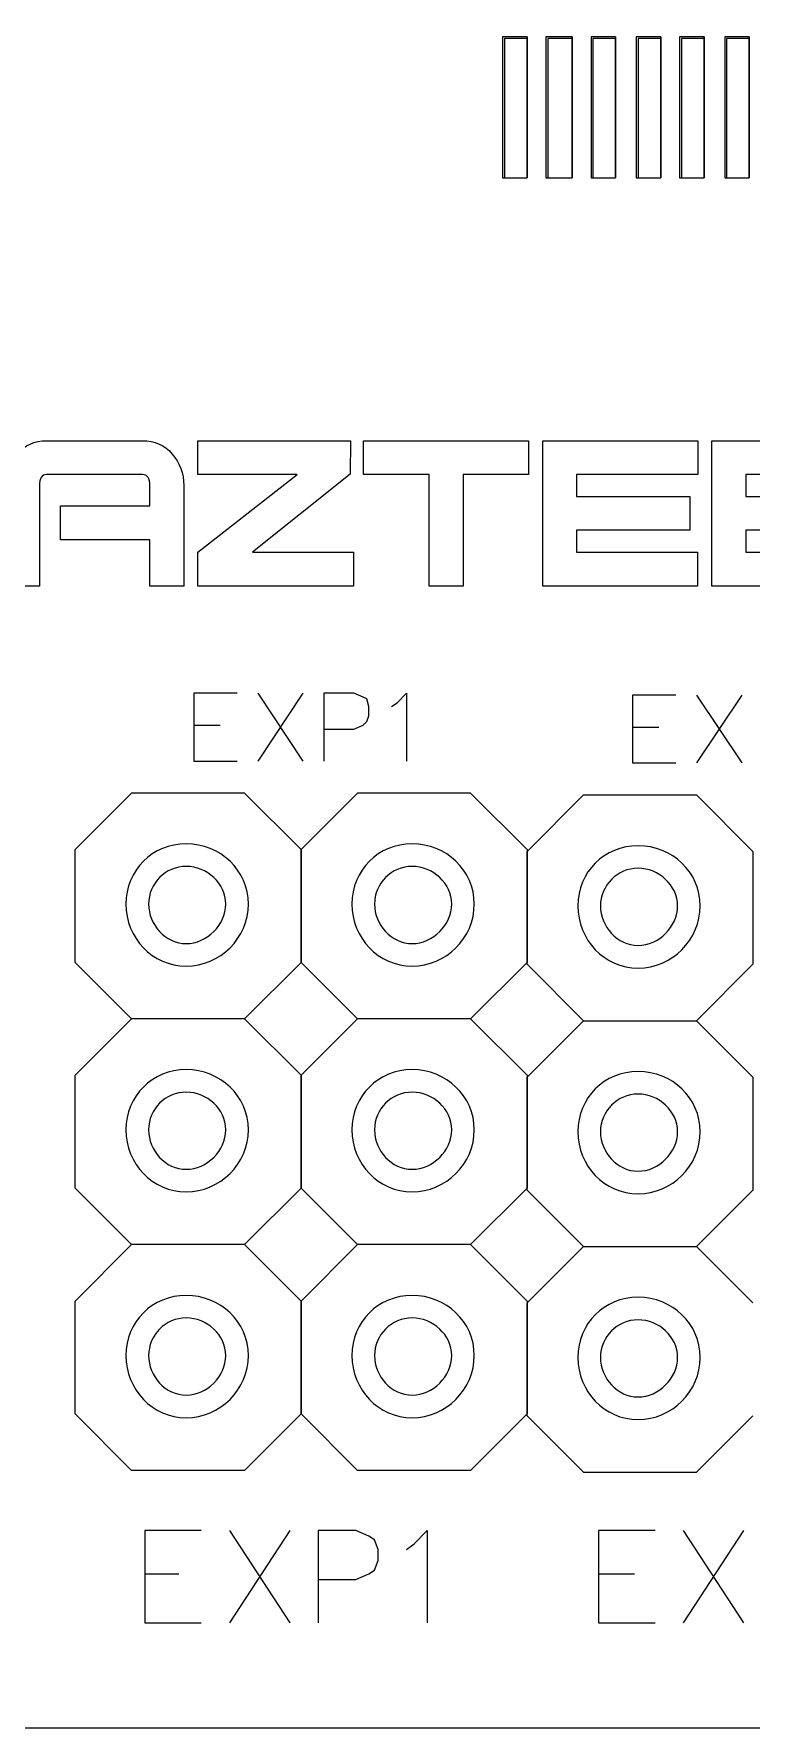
# Model space of a CAD drawing. Extents: x 236 to 550, y 195 to 401.
# Drawn here: x 378.8 to 401.7, y 195.1 to 249.1 of the extents above; entities that cross this region are included whole.
import ezdxf

# ---------------------------------------------------------------- set-up
doc = ezdxf.new("R2010")
doc.units = 0
doc.layers.add('x3v1_1_wiring_diagram', color=7, linetype='CONTINUOUS')

msp = doc.modelspace()

# ---------------------------------------------------------------- linework, layer by layer
at = {"layer": 'x3v1_1_wiring_diagram', "color": 7}
for points in [[(236.1277, 400.5768), (547.6476, 400.5768), (547.6476, 195.0766), (236.1277, 195.0766), (236.1277, 400.5768), (236.1277, 400.5768)], [(394.5277, 244.5168), (394.5277, 249.0168), (393.7476, 249.0168), (393.7476, 244.5168), (394.5277, 244.5168), (394.5277, 244.5168)], [(393.8077, 248.9567), (393.8077, 244.5168), (394.5277, 244.5168), (394.5277, 248.9567), (393.8077, 248.9567), (393.8077, 248.9567)], [(394.5277, 249.0168), (394.5277, 244.5168)], [(395.9677, 244.5168), (395.9677, 249.0168), (395.1275, 249.0168), (395.1275, 244.5168), (395.9677, 244.5168), (395.9677, 244.5168)], [(395.1876, 248.9567), (395.1876, 244.5168), (395.9677, 244.5168), (395.9677, 248.9567), (395.1876, 248.9567), (395.1876, 248.9567)], [(395.9677, 249.0168), (395.9677, 244.5168)], [(397.3476, 244.5168), (397.3476, 249.0168), (396.5675, 249.0168), (396.5675, 244.5168), (397.3476, 244.5168), (397.3476, 244.5168)], [(396.6276, 248.9567), (396.6276, 244.5168), (397.3476, 244.5168), (397.3476, 248.9567), (396.6276, 248.9567), (396.6276, 248.9567)], [(397.3476, 249.0168), (397.3476, 244.5168)], [(398.7876, 244.5168), (398.7876, 249.0168), (398.0075, 249.0168), (398.0075, 244.5168), (398.7876, 244.5168), (398.7876, 244.5168)], [(398.0676, 248.9567), (398.0676, 244.5168), (398.7876, 244.5168), (398.7876, 248.9567), (398.0676, 248.9567), (398.0676, 248.9567)], [(398.7876, 249.0168), (398.7876, 244.5168)], [(400.1675, 244.5168), (400.1675, 249.0168), (399.3877, 249.0168), (399.3877, 244.5168), (400.1675, 244.5168), (400.1675, 244.5168)], [(399.4475, 248.9567), (399.4475, 244.5168), (400.1675, 244.5168), (400.1675, 248.9567), (399.4475, 248.9567), (399.4475, 248.9567)], [(400.1675, 249.0168), (400.1675, 244.5168)], [(401.6075, 244.5168), (401.6075, 249.0168), (400.8277, 249.0168), (400.8277, 244.5168), (401.6075, 244.5168), (401.6075, 244.5168)], [(400.8875, 248.9567), (400.8875, 244.5168), (401.6075, 244.5168), (401.6075, 248.9567), (400.8875, 248.9567), (400.8875, 248.9567)], [(401.6075, 249.0168), (401.6075, 244.5168)], [(379.2141, 236.1317), (382.2741, 236.1317)], [(388.9973, 231.4967), (384.0381, 231.4967), (384.0381, 232.5767), (387.1973, 235.0517), (384.0381, 235.0517), (384.0381, 236.1317), (388.9071, 236.1317), (388.8893, 235.0698), (385.7842, 232.5767), (388.9973, 232.5767), (388.9973, 231.4967), (388.9973, 231.4967)], [(394.5773, 235.0517), (392.4893, 235.0517), (392.4893, 231.4967), (391.4093, 231.4967), (391.4093, 235.0517), (389.3213, 235.0517), (389.3213, 236.1317), (394.5773, 236.1317), (394.5773, 235.0517), (394.5773, 235.0517)], [(399.9682, 235.0517), (396.1071, 235.0517), (396.1071, 234.3589), (399.7162, 234.3589), (399.7162, 233.2789), (396.1071, 233.2789), (396.1071, 232.5767), (399.9591, 232.5767), (399.9591, 231.4967), (395.0271, 231.4967), (395.0271, 236.1317), (399.9682, 236.1317), (399.9682, 235.0517), (399.9682, 235.0517)], [(405.3591, 235.0517), (401.4981, 235.0517), (401.4981, 234.3589), (405.1071, 234.3589), (405.1071, 233.2789), (401.4981, 233.2789), (401.4981, 232.5767), (405.3501, 232.5767), (405.3501, 231.4967), (400.4181, 231.4967), (400.4181, 236.1317), (405.3591, 236.1317), (405.3591, 235.0517), (405.3591, 235.0517)], [(382.2741, 235.0517), (379.2141, 235.0517)], [(378.989, 234.7007), (378.989, 231.4967), (377.909, 231.4967), (377.909, 234.7007)], [(383.5882, 231.4967), (382.5082, 231.4967), (382.5082, 232.9727), (379.6642, 232.9727), (379.6642, 234.0527), (382.5082, 234.0527), (382.5082, 234.7007)], [(383.5882, 234.7007), (383.5882, 231.4967), (383.5882, 231.4967)], [(385.2876, 228.0767), (383.9077, 228.0767), (383.9077, 225.9167), (385.2876, 225.9167)], [(385.9475, 228.0767), (387.3875, 225.9167)], [(387.3875, 228.0767), (385.9475, 225.9167)], [(388.0477, 226.9366), (389.0075, 226.9366), (389.3077, 227.0568), (389.4276, 227.1767), (389.4877, 227.3567), (389.4877, 227.6566), (389.4276, 227.8967), (389.3077, 227.9568), (389.0075, 228.0767), (388.0477, 228.0767), (388.0477, 225.9167)], [(390.2077, 227.6566), (390.3877, 227.7768), (390.6876, 228.0767), (390.6876, 225.9167)], [(399.2675, 228.0166), (397.8876, 228.0166), (397.8876, 225.8566), (399.2675, 225.8566)], [(399.9277, 228.0166), (401.3677, 225.8566)], [(401.3677, 228.0166), (399.9277, 225.8566)], [(383.9077, 227.0568), (384.7476, 227.0568)], [(397.8876, 226.9967), (398.7275, 226.9967)], [(381.9277, 224.8968), (380.1277, 223.0968)], [(385.5277, 224.8968), (381.9277, 224.8968)], [(387.3277, 223.0968), (385.5277, 224.8968)], [(389.1277, 224.8968), (387.3277, 223.0968)], [(392.7277, 224.8968), (389.1277, 224.8968)], [(394.5277, 223.0968), (392.7277, 224.8968)], [(396.3277, 217.6367), (394.5277, 219.4367), (394.5277, 223.0367), (396.3277, 224.8367), (399.9277, 224.8367), (401.7277, 223.0367), (401.7277, 219.4367), (399.9277, 217.6367)], [(387.3277, 223.0968), (387.3277, 219.4968), (385.5277, 217.6968), (381.9277, 217.6968), (380.1277, 219.4968)], [(380.1277, 219.4968), (380.1277, 223.0968)], [(394.5277, 223.0968), (394.5277, 219.4968), (392.7277, 217.6968), (389.1277, 217.6968), (387.3277, 219.4968)], [(387.3277, 219.4968), (387.3277, 223.0968)], [(385.6476, 221.3566), (385.6476, 221.3566)], [(385.6476, 221.3566), (385.6476, 221.3566)], [(392.8476, 221.3566), (392.8476, 221.3566)], [(392.8476, 221.3566), (392.8476, 221.3566)], [(400.0476, 221.2968), (400.0476, 221.2968)], [(400.0476, 221.2968), (400.0476, 221.2968)], [(385.5277, 217.6968), (387.3277, 215.8968), (387.3277, 212.2968), (385.5277, 210.4968), (381.9277, 210.4968), (380.1277, 212.2968), (380.1277, 215.8968), (381.9277, 217.6968)], [(392.7277, 217.6968), (394.5277, 215.8968), (394.5277, 212.2968), (392.7277, 210.4968), (389.1277, 210.4968), (387.3277, 212.2968), (387.3277, 215.8968), (389.1277, 217.6968)], [(396.3277, 210.4367), (394.5277, 212.2367), (394.5277, 215.8367), (396.3277, 217.6367), (399.9277, 217.6367), (401.7277, 215.8367), (401.7277, 212.2367), (399.9277, 210.4367)], [(385.6476, 214.1566), (385.6476, 214.1566)], [(385.6476, 214.1566), (385.6476, 214.1566)], [(392.8476, 214.1566), (392.8476, 214.1566)], [(392.8476, 214.1566), (392.8476, 214.1566)], [(400.0476, 214.0968), (400.0476, 214.0968)], [(400.0476, 214.0968), (400.0476, 214.0968)], [(381.9277, 210.4968), (380.1277, 208.6968)], [(387.3277, 208.6968), (385.5277, 210.4968)], [(392.7277, 210.4968), (394.5277, 208.6968), (394.5277, 205.0968), (392.7277, 203.2968), (389.1277, 203.2968), (387.3277, 205.0968), (387.3277, 208.6968), (389.1277, 210.4968)], [(394.5277, 205.0367), (394.5277, 208.6367), (396.3277, 210.4367), (399.9277, 210.4367), (401.7277, 208.6367)], [(387.3277, 208.6968), (387.3277, 205.0968), (385.5277, 203.2968), (381.9277, 203.2968), (380.1277, 205.0968)], [(380.1277, 205.0968), (380.1277, 208.6968)], [(385.6476, 206.9566), (385.6476, 206.9566)], [(385.6476, 206.9566), (385.6476, 206.9566)], [(392.8476, 206.9566), (392.8476, 206.9566)], [(392.8476, 206.9566), (392.8476, 206.9566)], [(400.0476, 206.8968), (400.0476, 206.8968)], [(400.0476, 206.8968), (400.0476, 206.8968)], [(394.5277, 205.0367), (396.3277, 203.2367)], [(399.9277, 203.2367), (401.7277, 205.0367)], [(396.3277, 203.2367), (399.9277, 203.2367)], [(384.1475, 201.3766), (382.3475, 201.3766), (382.3475, 198.4368), (384.1475, 198.4368)], [(385.0475, 201.3766), (386.9677, 198.4368)], [(386.9677, 201.3766), (385.0475, 198.4368)], [(387.8677, 199.8167), (389.0676, 199.8167), (389.4877, 199.9967), (389.6677, 200.1166), (389.7876, 200.4168), (389.7876, 200.7768), (389.6677, 201.0767), (389.4877, 201.1966), (389.0676, 201.3766), (387.8677, 201.3766), (387.8677, 198.4368)], [(390.6876, 200.7768), (390.9277, 200.9568), (391.3475, 201.3766), (391.3475, 198.4368)], [(398.6076, 201.3766), (396.8076, 201.3766), (396.8076, 198.4368), (398.6076, 198.4368)], [(399.5076, 201.3766), (401.4275, 198.4368)], [(401.4275, 201.3766), (399.5076, 198.4368)], [(382.3475, 199.9967), (383.4275, 199.9967)], [(396.8076, 199.9967), (397.9477, 199.9967)]]:
    msp.add_lwpolyline(points, dxfattribs=at)
at = {"layer": 'x3v1_1_wiring_diagram', "color": 1}
for points in [[(384.9276, 221.3566), (384.9276, 221.3566)], [(384.9276, 221.3566), (384.9276, 221.3566)], [(392.1276, 221.3566), (392.1276, 221.3566)], [(392.1276, 221.3566), (392.1276, 221.3566)], [(399.3276, 221.2968), (399.3276, 221.2968)], [(399.3276, 221.2968), (399.3276, 221.2968)], [(384.9276, 214.1566), (384.9276, 214.1566)], [(384.9276, 214.1566), (384.9276, 214.1566)], [(392.1276, 214.1566), (392.1276, 214.1566)], [(392.1276, 214.1566), (392.1276, 214.1566)], [(399.3276, 214.0968), (399.3276, 214.0968)], [(399.3276, 214.0968), (399.3276, 214.0968)], [(384.9276, 206.9566), (384.9276, 206.9566)], [(384.9276, 206.9566), (384.9276, 206.9566)], [(392.1276, 206.9566), (392.1276, 206.9566)], [(392.1276, 206.9566), (392.1276, 206.9566)], [(399.3276, 206.8968), (399.3276, 206.8968)], [(399.3276, 206.8968), (399.3276, 206.8968)]]:
    msp.add_lwpolyline(points, dxfattribs=at)
at = {"layer": 'x3v1_1_wiring_diagram', "color": 7}
for points in [[(378.2735, 235.7087), (378.5165, 235.9908), (378.83, 236.1317), (379.2141, 236.1317)], [(382.2741, 236.1317), (382.6641, 236.1317), (382.9805, 235.9908), (383.2237, 235.7087)], [(383.2237, 235.7087), (383.4666, 235.4267), (383.5882, 235.0908), (383.5882, 234.7007)], [(379.2141, 235.0517), (379.0641, 235.0517), (378.989, 234.9349), (378.989, 234.7007)], [(382.5082, 234.7007), (382.5082, 234.9349), (382.43, 235.0517), (382.2741, 235.0517)], [(383.6676, 223.2768), (382.5876, 223.2768), (381.7477, 222.4366), (381.7477, 221.3566)], [(383.6676, 223.2768), (382.5876, 223.2768), (381.7477, 222.4366), (381.7477, 221.3566)], [(385.6476, 221.3566), (385.6476, 222.4366), (384.7476, 223.2768), (383.6676, 223.2768)], [(385.6476, 221.3566), (385.6476, 222.4366), (384.7476, 223.2768), (383.6676, 223.2768)], [(390.8676, 223.2768), (389.7876, 223.2768), (388.9477, 222.4366), (388.9477, 221.3566)], [(390.8676, 223.2768), (389.7876, 223.2768), (388.9477, 222.4366), (388.9477, 221.3566)], [(392.8476, 221.3566), (392.8476, 222.4366), (391.9476, 223.2768), (390.8676, 223.2768)], [(392.8476, 221.3566), (392.8476, 222.4366), (391.9476, 223.2768), (390.8676, 223.2768)], [(398.0676, 223.2167), (396.9876, 223.2167), (396.1477, 222.3768), (396.1477, 221.2968)], [(398.0676, 223.2167), (396.9876, 223.2167), (396.1477, 222.3768), (396.1477, 221.2968)], [(400.0476, 221.2968), (400.0476, 222.3768), (399.1476, 223.2167), (398.0676, 223.2167)], [(400.0476, 221.2968), (400.0476, 222.3768), (399.1476, 223.2167), (398.0676, 223.2167)], [(381.7477, 221.3566), (381.7477, 220.2766), (382.5876, 219.3766), (383.6676, 219.3766)], [(381.7477, 221.3566), (381.7477, 220.2766), (382.5876, 219.3766), (383.6676, 219.3766)], [(383.6676, 219.3766), (384.7476, 219.3766), (385.6476, 220.2766), (385.6476, 221.3566)], [(383.6676, 219.3766), (384.7476, 219.3766), (385.6476, 220.2766), (385.6476, 221.3566)], [(388.9477, 221.3566), (388.9477, 220.2766), (389.7876, 219.3766), (390.8676, 219.3766)], [(388.9477, 221.3566), (388.9477, 220.2766), (389.7876, 219.3766), (390.8676, 219.3766)], [(390.8676, 219.3766), (391.9476, 219.3766), (392.8476, 220.2766), (392.8476, 221.3566)], [(390.8676, 219.3766), (391.9476, 219.3766), (392.8476, 220.2766), (392.8476, 221.3566)], [(396.1477, 221.2968), (396.1477, 220.2168), (396.9876, 219.3168), (398.0676, 219.3168)], [(396.1477, 221.2968), (396.1477, 220.2168), (396.9876, 219.3168), (398.0676, 219.3168)], [(398.0676, 219.3168), (399.1476, 219.3168), (400.0476, 220.2168), (400.0476, 221.2968)], [(398.0676, 219.3168), (399.1476, 219.3168), (400.0476, 220.2168), (400.0476, 221.2968)], [(383.6676, 216.0768), (382.5876, 216.0768), (381.7477, 215.2366), (381.7477, 214.1566)], [(383.6676, 216.0768), (382.5876, 216.0768), (381.7477, 215.2366), (381.7477, 214.1566)], [(385.6476, 214.1566), (385.6476, 215.2366), (384.7476, 216.0768), (383.6676, 216.0768)], [(385.6476, 214.1566), (385.6476, 215.2366), (384.7476, 216.0768), (383.6676, 216.0768)], [(390.8676, 216.0768), (389.7876, 216.0768), (388.9477, 215.2366), (388.9477, 214.1566)], [(390.8676, 216.0768), (389.7876, 216.0768), (388.9477, 215.2366), (388.9477, 214.1566)], [(392.8476, 214.1566), (392.8476, 215.2366), (391.9476, 216.0768), (390.8676, 216.0768)], [(392.8476, 214.1566), (392.8476, 215.2366), (391.9476, 216.0768), (390.8676, 216.0768)], [(398.0676, 216.0167), (396.9876, 216.0167), (396.1477, 215.1768), (396.1477, 214.0968)], [(398.0676, 216.0167), (396.9876, 216.0167), (396.1477, 215.1768), (396.1477, 214.0968)], [(400.0476, 214.0968), (400.0476, 215.1768), (399.1476, 216.0167), (398.0676, 216.0167)], [(400.0476, 214.0968), (400.0476, 215.1768), (399.1476, 216.0167), (398.0676, 216.0167)], [(381.7477, 214.1566), (381.7477, 213.0766), (382.5876, 212.1766), (383.6676, 212.1766)], [(381.7477, 214.1566), (381.7477, 213.0766), (382.5876, 212.1766), (383.6676, 212.1766)], [(383.6676, 212.1766), (384.7476, 212.1766), (385.6476, 213.0766), (385.6476, 214.1566)], [(383.6676, 212.1766), (384.7476, 212.1766), (385.6476, 213.0766), (385.6476, 214.1566)], [(388.9477, 214.1566), (388.9477, 213.0766), (389.7876, 212.1766), (390.8676, 212.1766)], [(388.9477, 214.1566), (388.9477, 213.0766), (389.7876, 212.1766), (390.8676, 212.1766)], [(390.8676, 212.1766), (391.9476, 212.1766), (392.8476, 213.0766), (392.8476, 214.1566)], [(390.8676, 212.1766), (391.9476, 212.1766), (392.8476, 213.0766), (392.8476, 214.1566)], [(396.1477, 214.0968), (396.1477, 213.0168), (396.9876, 212.1168), (398.0676, 212.1168)], [(396.1477, 214.0968), (396.1477, 213.0168), (396.9876, 212.1168), (398.0676, 212.1168)], [(398.0676, 212.1168), (399.1476, 212.1168), (400.0476, 213.0168), (400.0476, 214.0968)], [(398.0676, 212.1168), (399.1476, 212.1168), (400.0476, 213.0168), (400.0476, 214.0968)], [(383.6676, 208.8768), (382.5876, 208.8768), (381.7477, 208.0366), (381.7477, 206.9566)], [(383.6676, 208.8768), (382.5876, 208.8768), (381.7477, 208.0366), (381.7477, 206.9566)], [(385.6476, 206.9566), (385.6476, 208.0366), (384.7476, 208.8768), (383.6676, 208.8768)], [(385.6476, 206.9566), (385.6476, 208.0366), (384.7476, 208.8768), (383.6676, 208.8768)], [(390.8676, 208.8768), (389.7876, 208.8768), (388.9477, 208.0366), (388.9477, 206.9566)], [(390.8676, 208.8768), (389.7876, 208.8768), (388.9477, 208.0366), (388.9477, 206.9566)], [(392.8476, 206.9566), (392.8476, 208.0366), (391.9476, 208.8768), (390.8676, 208.8768)], [(392.8476, 206.9566), (392.8476, 208.0366), (391.9476, 208.8768), (390.8676, 208.8768)], [(398.0676, 208.8167), (396.9876, 208.8167), (396.1477, 207.9768), (396.1477, 206.8968)], [(398.0676, 208.8167), (396.9876, 208.8167), (396.1477, 207.9768), (396.1477, 206.8968)], [(400.0476, 206.8968), (400.0476, 207.9768), (399.1476, 208.8167), (398.0676, 208.8167)], [(400.0476, 206.8968), (400.0476, 207.9768), (399.1476, 208.8167), (398.0676, 208.8167)], [(381.7477, 206.9566), (381.7477, 205.8766), (382.5876, 204.9766), (383.6676, 204.9766)], [(381.7477, 206.9566), (381.7477, 205.8766), (382.5876, 204.9766), (383.6676, 204.9766)], [(383.6676, 204.9766), (384.7476, 204.9766), (385.6476, 205.8766), (385.6476, 206.9566)], [(383.6676, 204.9766), (384.7476, 204.9766), (385.6476, 205.8766), (385.6476, 206.9566)], [(388.9477, 206.9566), (388.9477, 205.8766), (389.7876, 204.9766), (390.8676, 204.9766)], [(388.9477, 206.9566), (388.9477, 205.8766), (389.7876, 204.9766), (390.8676, 204.9766)], [(390.8676, 204.9766), (391.9476, 204.9766), (392.8476, 205.8766), (392.8476, 206.9566)], [(390.8676, 204.9766), (391.9476, 204.9766), (392.8476, 205.8766), (392.8476, 206.9566)], [(396.1477, 206.8968), (396.1477, 205.8168), (396.9876, 204.9168), (398.0676, 204.9168)], [(396.1477, 206.8968), (396.1477, 205.8168), (396.9876, 204.9168), (398.0676, 204.9168)], [(398.0676, 204.9168), (399.1476, 204.9168), (400.0476, 205.8168), (400.0476, 206.8968)], [(398.0676, 204.9168), (399.1476, 204.9168), (400.0476, 205.8168), (400.0476, 206.8968)]]:
    msp.add_open_spline(points, degree=3, dxfattribs=at)
at = {"layer": 'x3v1_1_wiring_diagram', "color": 1}
for points in [[(383.6676, 222.5568), (383.0077, 222.5568), (382.4677, 222.0168), (382.4677, 221.3566)], [(383.6676, 222.5568), (383.0077, 222.5568), (382.4677, 222.0168), (382.4677, 221.3566)], [(384.9276, 221.3566), (384.9276, 222.0168), (384.3275, 222.5568), (383.6676, 222.5568)], [(384.9276, 221.3566), (384.9276, 222.0168), (384.3275, 222.5568), (383.6676, 222.5568)], [(390.8676, 222.5568), (390.2077, 222.5568), (389.6677, 222.0168), (389.6677, 221.3566)], [(390.8676, 222.5568), (390.2077, 222.5568), (389.6677, 222.0168), (389.6677, 221.3566)], [(392.1276, 221.3566), (392.1276, 222.0168), (391.5275, 222.5568), (390.8676, 222.5568)], [(392.1276, 221.3566), (392.1276, 222.0168), (391.5275, 222.5568), (390.8676, 222.5568)], [(398.0676, 222.4967), (397.4077, 222.4967), (396.8677, 221.9567), (396.8677, 221.2968)], [(398.0676, 222.4967), (397.4077, 222.4967), (396.8677, 221.9567), (396.8677, 221.2968)], [(399.3276, 221.2968), (399.3276, 221.9567), (398.7275, 222.4967), (398.0676, 222.4967)], [(399.3276, 221.2968), (399.3276, 221.9567), (398.7275, 222.4967), (398.0676, 222.4967)], [(382.4677, 221.3566), (382.4677, 220.6967), (383.0077, 220.0966), (383.6676, 220.0966)], [(382.4677, 221.3566), (382.4677, 220.6967), (383.0077, 220.0966), (383.6676, 220.0966)], [(383.6676, 220.0966), (384.3275, 220.0966), (384.9276, 220.6967), (384.9276, 221.3566)], [(383.6676, 220.0966), (384.3275, 220.0966), (384.9276, 220.6967), (384.9276, 221.3566)], [(389.6677, 221.3566), (389.6677, 220.6967), (390.2077, 220.0966), (390.8676, 220.0966)], [(389.6677, 221.3566), (389.6677, 220.6967), (390.2077, 220.0966), (390.8676, 220.0966)], [(390.8676, 220.0966), (391.5275, 220.0966), (392.1276, 220.6967), (392.1276, 221.3566)], [(390.8676, 220.0966), (391.5275, 220.0966), (392.1276, 220.6967), (392.1276, 221.3566)], [(396.8677, 221.2968), (396.8677, 220.6366), (397.4077, 220.0368), (398.0676, 220.0368)], [(396.8677, 221.2968), (396.8677, 220.6366), (397.4077, 220.0368), (398.0676, 220.0368)], [(398.0676, 220.0368), (398.7275, 220.0368), (399.3276, 220.6366), (399.3276, 221.2968)], [(398.0676, 220.0368), (398.7275, 220.0368), (399.3276, 220.6366), (399.3276, 221.2968)], [(383.6676, 215.3568), (383.0077, 215.3568), (382.4677, 214.8168), (382.4677, 214.1566)], [(383.6676, 215.3568), (383.0077, 215.3568), (382.4677, 214.8168), (382.4677, 214.1566)], [(384.9276, 214.1566), (384.9276, 214.8168), (384.3275, 215.3568), (383.6676, 215.3568)], [(384.9276, 214.1566), (384.9276, 214.8168), (384.3275, 215.3568), (383.6676, 215.3568)], [(390.8676, 215.3568), (390.2077, 215.3568), (389.6677, 214.8168), (389.6677, 214.1566)], [(390.8676, 215.3568), (390.2077, 215.3568), (389.6677, 214.8168), (389.6677, 214.1566)], [(392.1276, 214.1566), (392.1276, 214.8168), (391.5275, 215.3568), (390.8676, 215.3568)], [(392.1276, 214.1566), (392.1276, 214.8168), (391.5275, 215.3568), (390.8676, 215.3568)], [(398.0676, 215.2967), (397.4077, 215.2967), (396.8677, 214.7567), (396.8677, 214.0968)], [(398.0676, 215.2967), (397.4077, 215.2967), (396.8677, 214.7567), (396.8677, 214.0968)], [(399.3276, 214.0968), (399.3276, 214.7567), (398.7275, 215.2967), (398.0676, 215.2967)], [(399.3276, 214.0968), (399.3276, 214.7567), (398.7275, 215.2967), (398.0676, 215.2967)], [(382.4677, 214.1566), (382.4677, 213.4967), (383.0077, 212.8966), (383.6676, 212.8966)], [(382.4677, 214.1566), (382.4677, 213.4967), (383.0077, 212.8966), (383.6676, 212.8966)], [(383.6676, 212.8966), (384.3275, 212.8966), (384.9276, 213.4967), (384.9276, 214.1566)], [(383.6676, 212.8966), (384.3275, 212.8966), (384.9276, 213.4967), (384.9276, 214.1566)], [(389.6677, 214.1566), (389.6677, 213.4967), (390.2077, 212.8966), (390.8676, 212.8966)], [(389.6677, 214.1566), (389.6677, 213.4967), (390.2077, 212.8966), (390.8676, 212.8966)], [(390.8676, 212.8966), (391.5275, 212.8966), (392.1276, 213.4967), (392.1276, 214.1566)], [(390.8676, 212.8966), (391.5275, 212.8966), (392.1276, 213.4967), (392.1276, 214.1566)], [(396.8677, 214.0968), (396.8677, 213.4366), (397.4077, 212.8368), (398.0676, 212.8368)], [(396.8677, 214.0968), (396.8677, 213.4366), (397.4077, 212.8368), (398.0676, 212.8368)], [(398.0676, 212.8368), (398.7275, 212.8368), (399.3276, 213.4366), (399.3276, 214.0968)], [(398.0676, 212.8368), (398.7275, 212.8368), (399.3276, 213.4366), (399.3276, 214.0968)], [(383.6676, 208.1568), (383.0077, 208.1568), (382.4677, 207.6168), (382.4677, 206.9566)], [(383.6676, 208.1568), (383.0077, 208.1568), (382.4677, 207.6168), (382.4677, 206.9566)], [(384.9276, 206.9566), (384.9276, 207.6168), (384.3275, 208.1568), (383.6676, 208.1568)], [(384.9276, 206.9566), (384.9276, 207.6168), (384.3275, 208.1568), (383.6676, 208.1568)], [(390.8676, 208.1568), (390.2077, 208.1568), (389.6677, 207.6168), (389.6677, 206.9566)], [(390.8676, 208.1568), (390.2077, 208.1568), (389.6677, 207.6168), (389.6677, 206.9566)], [(392.1276, 206.9566), (392.1276, 207.6168), (391.5275, 208.1568), (390.8676, 208.1568)], [(392.1276, 206.9566), (392.1276, 207.6168), (391.5275, 208.1568), (390.8676, 208.1568)], [(398.0676, 208.0967), (397.4077, 208.0967), (396.8677, 207.5567), (396.8677, 206.8968)], [(398.0676, 208.0967), (397.4077, 208.0967), (396.8677, 207.5567), (396.8677, 206.8968)], [(399.3276, 206.8968), (399.3276, 207.5567), (398.7275, 208.0967), (398.0676, 208.0967)], [(399.3276, 206.8968), (399.3276, 207.5567), (398.7275, 208.0967), (398.0676, 208.0967)], [(382.4677, 206.9566), (382.4677, 206.2967), (383.0077, 205.6966), (383.6676, 205.6966)], [(382.4677, 206.9566), (382.4677, 206.2967), (383.0077, 205.6966), (383.6676, 205.6966)], [(383.6676, 205.6966), (384.3275, 205.6966), (384.9276, 206.2967), (384.9276, 206.9566)], [(383.6676, 205.6966), (384.3275, 205.6966), (384.9276, 206.2967), (384.9276, 206.9566)], [(389.6677, 206.9566), (389.6677, 206.2967), (390.2077, 205.6966), (390.8676, 205.6966)], [(389.6677, 206.9566), (389.6677, 206.2967), (390.2077, 205.6966), (390.8676, 205.6966)], [(390.8676, 205.6966), (391.5275, 205.6966), (392.1276, 206.2967), (392.1276, 206.9566)], [(390.8676, 205.6966), (391.5275, 205.6966), (392.1276, 206.2967), (392.1276, 206.9566)], [(396.8677, 206.8968), (396.8677, 206.2366), (397.4077, 205.6368), (398.0676, 205.6368)], [(396.8677, 206.8968), (396.8677, 206.2366), (397.4077, 205.6368), (398.0676, 205.6368)], [(398.0676, 205.6368), (398.7275, 205.6368), (399.3276, 206.2366), (399.3276, 206.8968)], [(398.0676, 205.6368), (398.7275, 205.6368), (399.3276, 206.2366), (399.3276, 206.8968)]]:
    msp.add_open_spline(points, degree=3, dxfattribs=at)

doc.saveas('drawing.dxf')
